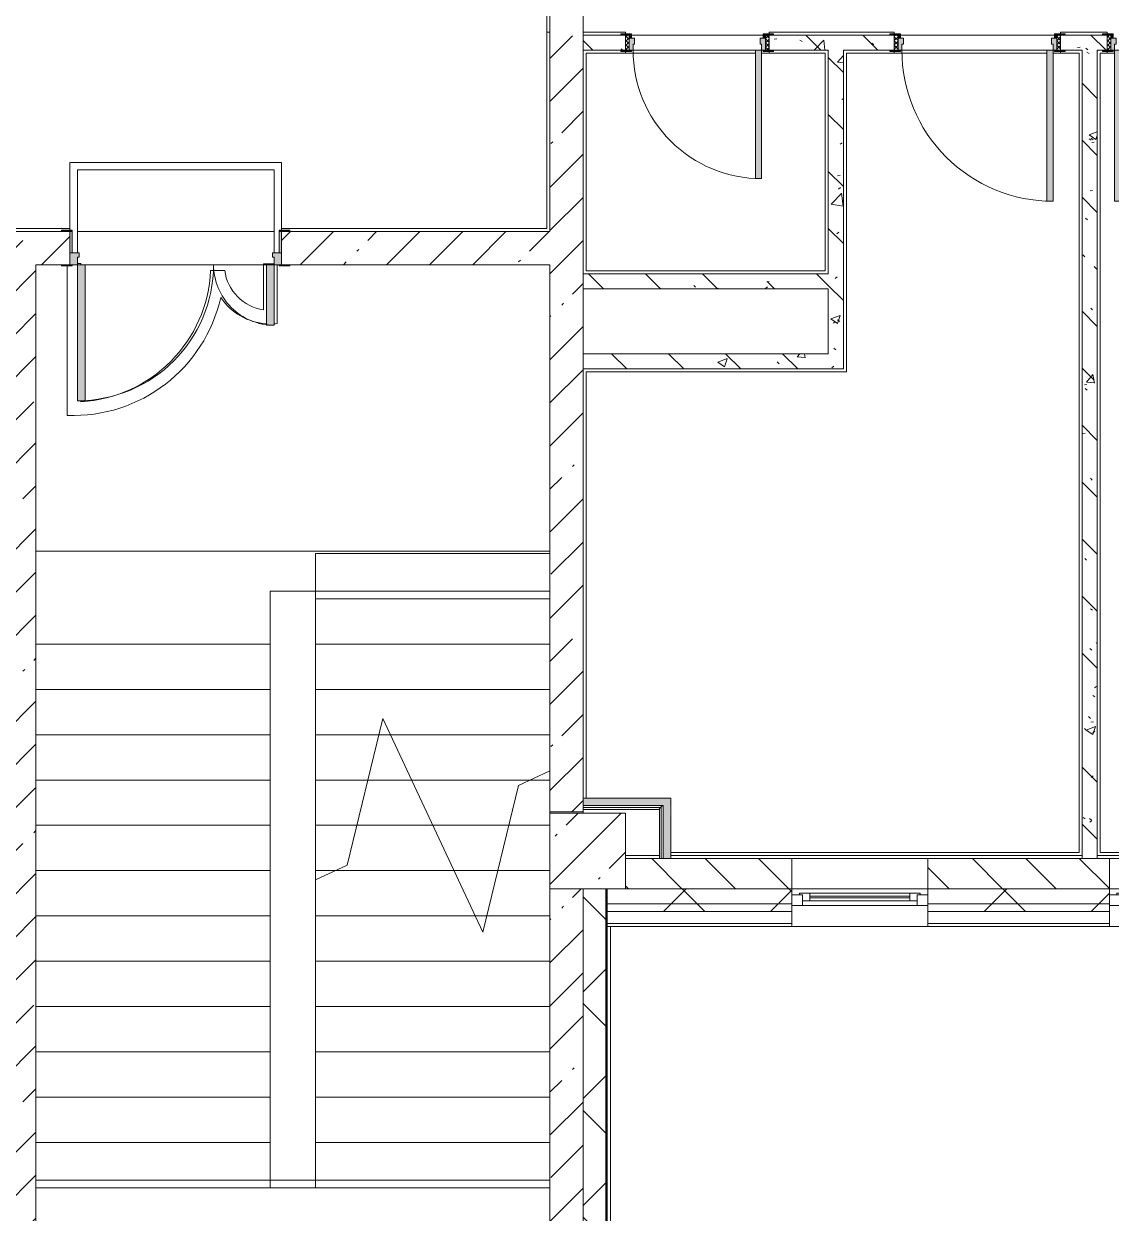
# Model space of a CAD drawing. Header units: millimetres. Extents: x -3724 to 231642, y -8553 to 29017.
# Drawn here: x 151704 to 158897, y 1402 to 9275 of the extents above; entities that cross this region are included whole.
import ezdxf

# ---------------------------------------------------------------- set-up
doc = ezdxf.new("R2010")
doc.units = ezdxf.units.MM
for name, color, linetype, lineweight, true_color in [('A-DOOR-2', 7, 'Continuous', 5, 0xaaaaaa), ('A-DOOR-3', 7, 'Continuous', 5, 0xe2e2e2), ('A-DOOR-FRAM-3', 7, 'Continuous', 5, 0xe2e2e2), ('A-DOOR-FRAM-4', 7, 'Continuous', 5, 0xaaaaaa), ('A-FLOR-1', 7, 'Continuous', 5, 0xaaaaaa), ('I-WALL-2', 7, 'Continuous', 9, 0xe7e7e7), ('I-WALL-5', 7, 'Continuous', 5, 0x787878)]:
    doc.layers.add(name, color=color, linetype=linetype, lineweight=lineweight, true_color=true_color)
for name, color, linetype, lineweight in [('A-GLAZ-2', 7, 'Continuous', 5), ('A-WALL', 7, 'Continuous', 9), ('A-WALL-3', 7, 'Continuous', 5), ('I-WALL-3', 7, 'Continuous', 5), ('S-COLS-2', 7, 'Continuous', 5), ('S-STRS-3', 7, 'Continuous', 5), ('S-STRS-MBND-2', 7, 'Continuous', 5)]:
    doc.layers.add(name, color=color, linetype=linetype, lineweight=lineweight)
pattern_1 = [(45, (79704.28, 0), (-285.1231, 285.1231), []), (45, (79989.4, 0), (-285.1231, 285.1231), [504.031, -100.806, 16.764, -84.042])]
pattern_2 = [(45, (79704.3, 0), (-353.5534, 353.5534), []), (135, (79704.3, 0), (-353.5534, -353.5534), [])]
pattern_3 = [(135, (79704.3, 0), (-377.1708, -377.1708), [533.4, -88.9, 17.78, -88.9]), (135, (79704.3, 376.94), (-377.1708, -377.1708), []), (50, (79704.3, 0), (637.6445, -55.7866), [66.675, -733.425]), (355, (79704.3, 0), (-123.3494, 668.699), [53.34, -586.74]), (100.451, (79757.4, -4.65), (514.299, 612.908), [56.665, -623.315]), (46.184, (79704.3, 177.8), (948.7764, -147.15), [100.012, -1100.137]), (96.636, (79783.3, 165.5), (830.909, 865.997), [84.998, -934.973]), (351.184, (79704.3, 177.8), (830.918, 865.988), [80.01, -880.11]), (21, (79793.2, 133.35), (530.6506, -357.9283), [66.675, -733.425]), (326, (79793.2, 133.35), (216.308, 644.6585), [53.34, -586.74]), (71.451, (79837.4, 103.5), (746.9596, 286.7243), [56.665, -623.315]), (37.5, (79704.28, 0), (10.81053, 295.9426), [16.764, -562.864, 16.764, -578.866, -588.962]), (37.5, (79704.28, 0), (10.81053, 295.9426), [-1175.258, 16.764, -572.198]), (7.5, (79704.28, 0), (233.8692, 350.6318), [16.764, -322.834, 16.764, -549.529, -224.472]), (7.5, (79704.28, 0), (233.8692, 350.6318), [-905.891, 16.764, -207.708]), (327.5, (79506.03, 0), (474.5678, -20.0513), [16.764, -205.486, 16.764, -676.656, -920.115]), (327.5, (79506.03, 0), (474.5678, -20.0513), [-915.67, 16.764, -903.351]), (317.5, (79417.13, 0), (518.4522, 88.9934), [16.764, -272.161, 16.764, -443.738, -653.415]), (317.5, (79417.13, 0), (518.4522, 88.9934), [-749.427, 16.764, -636.651])]
pattern_4 = [(135, (1751.41, 114.685), (-14.14214, -14.14214), []), (225, (1751.41, 114.685), (14.14214, -14.14214), [])]
pattern_5 = [(45, (-371.384, 114.685), (-14.1421, 14.1421), []), (135, (-371.384, 114.685), (-14.1421, -14.1421), [])]
pattern_6 = [(45, (79704.3, 0), (-530.33, 530.33), []), (135, (79704.3, 0), (-530.33, -530.33), [])]

# ---------------------------------------------------------------- blocks, each defined once
blk = doc.blocks.new('BSC_Колонна _Прямоугольная - 500х500-V170-1_3_1_птичка')
at = {"layer": 'S-COLS-2'}
h = blk.add_hatch(dxfattribs=at)
h.set_pattern_fill('FP_131', color=256, style=0, pattern_type=2)
h.set_pattern_definition([(45, (-75730, -3800), (-285.1231, 285.1231), []), (45, (-75444.88, -3800), (-285.1231, 285.1231), [504.031, -100.806, 16.764, -84.042])])
h.paths.add_polyline_path([(250, -250), (250, 250), (-250, 250), (-250, -250), (120, -250)])
for p, q in [((250, 250), (-250, 250)), ((-250, 250), (-250, -250)), ((250, -250), (250, 250)), ((-250, -250), (250, -250))]:
    blk.add_line(p, q, dxfattribs=at)
blk = doc.blocks.new('110_Дверь_СКБ_1Ст_Внутренняя1 - Д-7_п__950x2100h_Туалет-32105350-1_3_1_птичка')
at = {"layer": 'A-DOOR-2'}
h = blk.add_hatch(dxfattribs=at)
h.set_pattern_fill('FP_151', color=256, style=0, pattern_type=2)
h.set_pattern_definition([(135, (1826.41, 114.685), (-14.14214, -14.14214), []), (225, (1826.41, 114.685), (14.14214, -14.14214), [])])
h.paths.add_polyline_path([(463.3, -50), (487.5, -50), (487.5, 50), (462.5, 50), (462.5, -50)])
at = {"layer": 'A-DOOR-3'}
h = blk.add_hatch(color=256, dxfattribs=at)
h.paths.add_polyline_path([(451.3, -30), (462.5, -30), (462.5, 50), (437.5, 50), (437.5, 10), (427.5, 10), (427.5, -30), (437.5, -30)])
h.paths.add_polyline_path([(-437.5, -30), (-402.5, -30), (-402.5, 10), (-412.5, 10), (-412.5, 50), (-437.5, 50)])
at = {"layer": 'A-DOOR-FRAM-3'}
for points in [[(-372.5, 50), (-372.5, 900), (-412.5, 900), (-412.5, 50)], [(-437.5, 50), (-422.5, 50), (-422.5, 58), (-492.5, 58), (-492.5, 50), (-462.5, 50)], [(517.5, 50), (517.5, 58), (447.5, 58), (447.5, 50), (492.2, 50)], [(-492.5, -58), (-422.5, -58), (-422.5, -50), (-492.5, -50)], [(-437.5, -50), (-422.5, -50), (-422.5, -30), (-437.5, -30)], [(462.5, -50), (462.5, -30), (447.5, -30), (447.5, -50)], [(488.6, -58), (517.5, -58), (517.5, -50), (447.5, -50), (447.5, -58), (487.5, -58)]]:
    blk.add_hatch(color=256, dxfattribs=at).paths.add_polyline_path(points)
at = {"layer": 'A-DOOR-FRAM-4'}
h = blk.add_hatch(dxfattribs=at)
h.set_pattern_fill('FP_152', color=256, style=0, pattern_type=2)
h.set_pattern_definition([(45, (-296.384, 114.685), (-14.1421, 14.1421), []), (135, (-296.384, 114.685), (-14.1421, -14.1421), [])])
h.paths.add_polyline_path([(-437.5, -50), (-437.5, 50), (-462.5, 50), (-462.5, -50)])
at = {"layer": 'A-DOOR-2'}
for p, q in [((-412.5, 900), (-412.5, 50)), ((-372.5, 900), (-412.5, 900)), ((-372.5, 50), (-372.5, 900)), ((-412.5, 50), (-372.5, 50))]:
    blk.add_line(p, q, dxfattribs=at)
blk.add_arc((-412.5, 50), 850, 360, 90, dxfattribs=at)
at = {"layer": 'A-DOOR-FRAM-4'}
for p, q in [((-422.5, 58), (-492.5, 58)), ((-492.5, 58), (-492.5, 50)), ((-492.5, 50), (-422.5, 50)), ((-437.5, 50), (-462.5, 50)), ((-462.5, 50), (-462.5, -50)), ((-412.5, 50), (-437.5, 50)), ((-437.5, 50), (-437.5, -30)), ((-437.5, -50), (-437.5, 50)), ((-422.5, 50), (-437.5, 50)), ((-437.5, 50), (-437.5, 49)), ((-437.5, 49), (-422.5, 49)), ((-422.5, 50), (-422.5, 58)), ((-422.5, 49), (-422.5, 50)), ((-412.5, 10), (-412.5, 50)), ((-402.5, 10), (-412.5, 10)), ((-402.5, -30), (-402.5, 10)), ((437.5, 10), (427.5, 10)), ((427.5, 10), (427.5, -30)), ((437.5, 50), (437.5, 10)), ((462.5, 50), (437.5, 50)), ((517.5, 58), (447.5, 58)), ((447.5, 58), (447.5, 50)), ((462.5, 50), (447.5, 50)), ((447.5, 50), (447.5, 49)), ((447.5, 50), (517.5, 50)), ((447.5, 49), (462.5, 49)), ((462.5, -30), (462.5, 50)), ((487.5, 50), (462.5, 50)), ((462.5, 50), (462.5, -50)), ((462.5, 49), (462.5, 50)), ((487.5, -50), (487.5, 50)), ((517.5, 50), (517.5, 58)), ((-422.5, -50), (-492.5, -50)), ((-492.5, -50), (-492.5, -58)), ((-492.5, -58), (-422.5, -58)), ((-462.5, -50), (-437.5, -50)), ((-437.5, -30), (-402.5, -30)), ((-422.5, -30), (-437.5, -30)), ((-437.5, -30), (-437.5, -50)), ((-437.5, -50), (-422.5, -50)), ((-422.5, -50), (-422.5, -30)), ((-422.5, -58), (-422.5, -50)), ((427.5, -30), (462.5, -30)), ((462.5, -30), (447.5, -30)), ((447.5, -30), (447.5, -50)), ((447.5, -50), (462.5, -50)), ((517.5, -50), (447.5, -50)), ((447.5, -50), (447.5, -58)), ((447.5, -58), (517.5, -58)), ((462.5, -50), (462.5, -30)), ((462.5, -50), (487.5, -50)), ((517.5, -58), (517.5, -50))]:
    blk.add_line(p, q, dxfattribs=at)
blk = doc.blocks.new('110_Дверь_СКБ_1Ст_Внутренняя1 - Д-4 _п_ 1100x2100h_су мгн 2-33304581-1_3_1_птичка')
at = {"layer": 'A-DOOR-2'}
h = blk.add_hatch(dxfattribs=at)
h.set_pattern_fill('FP_147', color=256, style=0, pattern_type=2)
h.set_pattern_definition(pattern_4)
h.paths.add_polyline_path([(562.5, 50), (537.5, 50), (537.5, -50), (562.5, -50)])
at = {"layer": 'A-DOOR-3'}
h = blk.add_hatch(color=256, dxfattribs=at)
h.paths.add_polyline_path([(537.5, 50), (512.5, 50), (512.5, 10), (502.5, 10), (502.5, -30), (537.5, -30), (537.5, 28.8)])
h.paths.add_polyline_path([(-487.5, 50), (-512.5, 50), (-512.5, -30), (-477.5, -30), (-477.5, 10), (-487.5, 10)])
at = {"layer": 'A-DOOR-FRAM-3'}
for points in [[(-447.5, 1050), (-487.5, 1050), (-487.5, 50), (-447.5, 50), (-447.5, 361.1)], [(-512.5, 58), (-567.5, 58), (-567.5, 50), (-497.5, 50), (-497.5, 58)], [(530.1, 58), (522.5, 58), (522.5, 50), (592.5, 50), (592.5, 58), (537.5, 58)], [(-519.8, -50), (-567.5, -50), (-567.5, -58), (-497.5, -58), (-497.5, -50), (-512.5, -50)], [(-502, -30), (-512.5, -30), (-512.5, -50), (-497.5, -50), (-497.5, -30)], [(537.5, -30), (522.5, -30), (522.5, -50), (537.5, -50)], [(522.5, -50), (522.5, -58), (592.5, -58), (592.5, -50), (537.5, -50)]]:
    blk.add_hatch(color=256, dxfattribs=at).paths.add_polyline_path(points)
at = {"layer": 'A-DOOR-FRAM-4'}
h = blk.add_hatch(dxfattribs=at)
h.set_pattern_fill('FP_148', color=256, style=0, pattern_type=2)
h.set_pattern_definition(pattern_5)
h.paths.add_polyline_path([(-512.5, 50), (-537.5, 50), (-537.5, -50), (-512.5, -50), (-512.5, -41.8)])
at = {"layer": 'A-DOOR-2'}
for p, q in [((-487.5, 1050), (-487.5, 50)), ((-447.5, 1050), (-487.5, 1050)), ((-447.5, 50), (-447.5, 1050)), ((-487.5, 50), (-447.5, 50))]:
    blk.add_line(p, q, dxfattribs=at)
blk.add_arc((-487.5, 50), 1000, 360, 90, dxfattribs=at)
at = {"layer": 'A-DOOR-FRAM-4'}
for p, q in [((-497.5, 58), (-567.5, 58)), ((-567.5, 58), (-567.5, 50)), ((-567.5, 50), (-497.5, 50)), ((-512.5, 50), (-537.5, 50)), ((-537.5, 50), (-537.5, -50)), ((-487.5, 50), (-512.5, 50)), ((-512.5, 50), (-512.5, -30)), ((-512.5, -50), (-512.5, 50)), ((-497.5, 50), (-512.5, 50)), ((-512.5, 50), (-512.5, 49)), ((-512.5, 49), (-497.5, 49)), ((-497.5, 50), (-497.5, 58)), ((-497.5, 49), (-497.5, 50)), ((-487.5, 10), (-487.5, 50)), ((-477.5, 10), (-487.5, 10)), ((-477.5, -30), (-477.5, 10)), ((512.5, 10), (502.5, 10)), ((502.5, 10), (502.5, -30)), ((512.5, 50), (512.5, 10)), ((537.5, 50), (512.5, 50)), ((592.5, 58), (522.5, 58)), ((522.5, 58), (522.5, 50)), ((537.5, 50), (522.5, 50)), ((522.5, 50), (522.5, 49)), ((522.5, 50), (592.5, 50)), ((522.5, 49), (537.5, 49)), ((537.5, -30), (537.5, 50)), ((562.5, 50), (537.5, 50)), ((537.5, 50), (537.5, -50)), ((537.5, 49), (537.5, 50)), ((562.5, -50), (562.5, 50)), ((592.5, 50), (592.5, 58)), ((-497.5, -50), (-567.5, -50)), ((-567.5, -50), (-567.5, -58)), ((-567.5, -58), (-497.5, -58)), ((-537.5, -50), (-512.5, -50)), ((-512.5, -30), (-477.5, -30)), ((-497.5, -30), (-512.5, -30)), ((-512.5, -30), (-512.5, -50)), ((-512.5, -50), (-497.5, -50)), ((-497.5, -50), (-497.5, -30)), ((-497.5, -58), (-497.5, -50)), ((502.5, -30), (537.5, -30)), ((537.5, -30), (522.5, -30)), ((522.5, -30), (522.5, -50)), ((522.5, -50), (537.5, -50)), ((592.5, -50), (522.5, -50)), ((522.5, -50), (522.5, -58)), ((522.5, -58), (592.5, -58)), ((537.5, -50), (537.5, -30)), ((537.5, -50), (562.5, -50)), ((592.5, -58), (592.5, -50))]:
    blk.add_line(p, q, dxfattribs=at)
blk = doc.blocks.new('110_Дверь_СКБ_1Ст_Внутренняя1 - Д-4 _л_ 1100x2100h_су мгн-33293497-1_3_1_птичка')
at = {"layer": 'A-DOOR-2'}
h = blk.add_hatch(dxfattribs=at)
h.set_pattern_fill('FP_147', color=256, style=0, pattern_type=2)
h.set_pattern_definition(pattern_4)
h.paths.add_polyline_path([(537.5, 50), (537.5, -50), (562.5, -50), (562.5, 50)])
at = {"layer": 'A-DOOR-3'}
h = blk.add_hatch(color=256, dxfattribs=at)
h.paths.add_polyline_path([(537.5, 50), (512.5, 50), (512.5, 10), (502.5, 10), (502.5, -30), (537.5, -30)])
h.paths.add_polyline_path([(-512.5, 50), (-507.1, -30), (-477.5, -30), (-477.5, 10), (-487.5, 10), (-487.5, 50), (-497.5, 50)])
at = {"layer": 'A-DOOR-FRAM-3'}
for points in [[(472.5, 1050), (472.5, 50), (512.5, 50), (512.5, 1050)], [(-506.7, 58), (-567.5, 58), (-567.5, 50), (-497.5, 50), (-497.5, 58)], [(542.5, 58), (522.5, 58), (522.5, 50), (592.5, 50), (592.5, 58), (562.5, 58)], [(-522.3, -50), (-567.5, -50), (-567.5, -58), (-497.5, -58), (-497.5, -50), (-512.5, -50)], [(-497.5, -30), (-512.5, -30), (-512.5, -50), (-497.5, -50)], [(537.5, -30), (522.5, -30), (522.5, -50), (537.5, -50)], [(522.5, -50), (522.5, -58), (592.5, -58), (592.5, -50), (537.5, -50)]]:
    blk.add_hatch(color=256, dxfattribs=at).paths.add_polyline_path(points)
at = {"layer": 'A-DOOR-FRAM-4'}
h = blk.add_hatch(dxfattribs=at)
h.set_pattern_fill('FP_148', color=256, style=0, pattern_type=2)
h.set_pattern_definition(pattern_5)
h.paths.add_polyline_path([(-537.5, 50), (-537.5, -50), (-512.5, -50), (-512.5, 50)])
at = {"layer": 'A-DOOR-2'}
for p, q in [((512.5, 1050), (472.5, 1050)), ((472.5, 1050), (472.5, 50)), ((512.5, 50), (512.5, 1050)), ((472.5, 50), (512.5, 50))]:
    blk.add_line(p, q, dxfattribs=at)
blk.add_arc((512.5, 50), 1000, 90, 180, dxfattribs=at)
at = {"layer": 'A-DOOR-FRAM-4'}
for p, q in [((-497.5, 58), (-567.5, 58)), ((-567.5, 58), (-567.5, 50)), ((-567.5, 50), (-497.5, 50)), ((-512.5, 50), (-537.5, 50)), ((-537.5, 50), (-537.5, -50)), ((-487.5, 50), (-512.5, 50)), ((-512.5, 50), (-512.5, -30)), ((-512.5, -50), (-512.5, 50)), ((-497.5, 50), (-512.5, 50)), ((-512.5, 50), (-512.5, 49)), ((-512.5, 49), (-497.5, 49)), ((-497.5, 50), (-497.5, 58)), ((-497.5, 49), (-497.5, 50)), ((-487.5, 10), (-487.5, 50)), ((-477.5, 10), (-487.5, 10)), ((-477.5, -30), (-477.5, 10)), ((512.5, 10), (502.5, 10)), ((502.5, 10), (502.5, -30)), ((512.5, 50), (512.5, 10)), ((537.5, 50), (512.5, 50)), ((592.5, 58), (522.5, 58)), ((522.5, 58), (522.5, 50)), ((537.5, 50), (522.5, 50)), ((522.5, 50), (522.5, 49)), ((522.5, 50), (592.5, 50)), ((522.5, 49), (537.5, 49)), ((537.5, -30), (537.5, 50)), ((562.5, 50), (537.5, 50)), ((537.5, 50), (537.5, -50)), ((537.5, 49), (537.5, 50)), ((562.5, -50), (562.5, 50)), ((592.5, 50), (592.5, 58)), ((-497.5, -50), (-567.5, -50)), ((-567.5, -50), (-567.5, -58)), ((-567.5, -58), (-497.5, -58)), ((-537.5, -50), (-512.5, -50)), ((-512.5, -30), (-477.5, -30)), ((-497.5, -30), (-512.5, -30)), ((-512.5, -30), (-512.5, -50)), ((-512.5, -50), (-497.5, -50)), ((-497.5, -50), (-497.5, -30)), ((-497.5, -58), (-497.5, -50)), ((502.5, -30), (537.5, -30)), ((537.5, -30), (522.5, -30)), ((522.5, -30), (522.5, -50)), ((522.5, -50), (537.5, -50)), ((592.5, -50), (522.5, -50)), ((522.5, -50), (522.5, -58)), ((522.5, -58), (592.5, -58)), ((537.5, -50), (537.5, -30)), ((537.5, -50), (562.5, -50)), ((592.5, -58), (592.5, -50))]:
    blk.add_line(p, q, dxfattribs=at)
blk = doc.blocks.new('110_Дверь_СКБ_2Ст - Д-1_л_Лестничная клетка EIS60 2-32142534-1_3_1_птичка')
at = {"layer": 'A-DOOR-3'}
for points in [[(612.5, 1010), (612.5, 110), (662.5, 110), (662.5, 1010), (639.9, 1010)], [(-637.5, 510), (-637.5, 110), (-587.5, 110), (-587.5, 510)], [(712.4, 30), (697.5, 30), (699.6, -110), (712.5, -110), (712.5, 30)]]:
    blk.add_hatch(color=256, dxfattribs=at).paths.add_polyline_path(points)
h = blk.add_hatch(color=256, dxfattribs=at)
h.paths.add_polyline_path([(662.5, 110), (662.5, 60), (652.5, 60), (652.5, 30), (712.5, 32.6), (712.5, 110)])
h.paths.add_polyline_path([(-637.5, 110), (-687.5, 110), (-687.2, 30), (-627.5, 35.6), (-627.5, 60), (-637.5, 60), (-637.5, 104.8)])
at = {"layer": 'A-DOOR-FRAM-3'}
for points in [[(-695.5, 118), (-742.5, 118), (-742.5, 110), (-672.5, 110), (-672.5, 118), (-687.5, 118)], [(728.3, 118), (697.5, 118), (697.5, 110), (767.5, 110), (767.5, 118), (729.9, 118)], [(-672.5, 30), (-687.5, 30), (-687.4, -110), (-672.5, -110), (-672.5, -21.5)], [(-687.4, -110), (-742.5, -110.2), (-742.5, -118), (-672.5, -118), (-674.5, -110)], [(767.5, -110), (697.5, -110), (698.9, -118), (767.5, -118)]]:
    blk.add_hatch(color=256, dxfattribs=at).paths.add_polyline_path(points)
at = {"layer": 'A-DOOR-2'}
for p, q in [((662.5, 1010), (612.5, 1010)), ((612.5, 1010), (612.5, 110)), ((662.5, 110), (662.5, 1010)), ((-637.5, 510), (-637.5, 110)), ((-587.5, 510), (-637.5, 510)), ((-587.5, 110), (-587.5, 510)), ((-637.5, 110), (-587.5, 110)), ((612.5, 110), (662.5, 110))]:
    blk.add_line(p, q, dxfattribs=at)
for centre, radius, start, end in [((662.5, 110), 900, 90, 180), ((-637.5, 110), 400, 360, 90)]:
    blk.add_arc(centre, radius, start, end, dxfattribs=at)
at = {"layer": 'A-DOOR-FRAM-4'}
for p, q in [((-672.5, 118), (-742.5, 118)), ((-742.5, 118), (-742.5, 110)), ((-742.5, 110), (-672.5, 110)), ((-637.5, 110), (-687.5, 110)), ((-687.5, 110), (-687.5, 30)), ((-672.5, 110), (-672.5, 118)), ((-637.5, 60), (-637.5, 110)), ((662.5, 110), (662.5, 60)), ((712.5, 110), (662.5, 110)), ((767.5, 118), (697.5, 118)), ((697.5, 118), (697.5, 110)), ((697.5, 110), (767.5, 110)), ((712.5, 30), (712.5, 110)), ((767.5, 110), (767.5, 118)), ((-687.5, 30), (-627.5, 30)), ((-672.5, 30), (-687.5, 30)), ((-687.5, 30), (-687.5, -110)), ((-672.5, -110), (-672.5, 30)), ((-627.5, 60), (-637.5, 60)), ((-627.5, 30), (-627.5, 60)), ((662.5, 60), (652.5, 60)), ((652.5, 60), (652.5, 30)), ((652.5, 30), (712.5, 30)), ((712.5, 30), (697.5, 30)), ((697.5, 30), (697.5, -110)), ((712.5, -110), (712.5, 30)), ((-672.5, -110), (-742.5, -110)), ((-742.5, -110), (-742.5, -118)), ((-742.5, -118), (-672.5, -118)), ((-687.5, -110), (-672.5, -110)), ((-672.5, -118), (-672.5, -110)), ((697.5, -110), (712.5, -110)), ((767.5, -110), (697.5, -110)), ((697.5, -110), (697.5, -118)), ((697.5, -118), (767.5, -118)), ((767.5, -118), (767.5, -110))]:
    blk.add_line(p, q, dxfattribs=at)
blk = doc.blocks.new('120_Окно_СКБ_1Ст - 120_Окно_СКБ_1Ст 900х2500_h_-19906774-1_3_1_птичка')
at = {"layer": 'A-GLAZ-2'}
for p, q in [((-450, -75), (-450, -5)), ((-450, -5), (-380, -5)), ((450, -5), (-450, -5)), ((-380, -75), (-450, -75)), ((-450, -75), (-400, -75)), ((-380, -75), (-400, -75)), ((-400, -75), (-400, -85)), ((-380, -5), (-380, -75)), ((380, -35), (-380, -35)), ((-380, -35), (-380, -75)), ((-330, -85), (-330, -35)), ((-330, -55), (330, -55)), ((330, -65), (-330, -65)), ((330, -85), (330, -35)), ((380, -75), (380, -5)), ((380, -5), (450, -5)), ((380, -75), (380, -35)), ((450, -75), (380, -75)), ((400, -75), (380, -75)), ((400, -75), (450, -75)), ((400, -85), (400, -75)), ((450, -5), (450, -75)), ((-400, -85), (400, -85)), ((400, -85), (-400, -85))]:
    blk.add_line(p, q, dxfattribs=at)
blk = doc.blocks.new('120_Окно_СКБ_1Ст - 120_Окно_СКБ_1Ст 900х2500_h_-19906150-1_3_1_птичка')
at = {"layer": 'A-GLAZ-2'}
for p, q in [((-450, -75), (-450, -5)), ((-450, -5), (-380, -5)), ((450, -5), (-450, -5)), ((-380, -75), (-450, -75)), ((-450, -75), (-400, -75)), ((-380, -75), (-400, -75)), ((-400, -75), (-400, -85)), ((-380, -5), (-380, -75)), ((380, -35), (-380, -35)), ((-380, -35), (-380, -75)), ((-330, -85), (-330, -35)), ((-330, -55), (330, -55)), ((330, -65), (-330, -65)), ((330, -85), (330, -35)), ((380, -75), (380, -5)), ((380, -5), (450, -5)), ((380, -75), (380, -35)), ((450, -75), (380, -75)), ((400, -75), (380, -75)), ((400, -75), (450, -75)), ((400, -85), (400, -75)), ((450, -5), (450, -75)), ((-400, -85), (400, -85)), ((400, -85), (-400, -85))]:
    blk.add_line(p, q, dxfattribs=at)

msp = doc.modelspace()

# ---------------------------------------------------------------- hatches: boundary and pattern name
at = {"layer": 'A-WALL-3'}
h = msp.add_hatch(dxfattribs=at)
h.set_pattern_fill('FP_119', color=256, style=0, pattern_type=2)
h.set_pattern_definition([(135, (79704.28, 0), (-176.7767, -176.7767), [])])
h.paths.add_polyline_path([(160054.3, 3550), (160054.3, 3750), (159784.8, 3750), (159784.8, 3550)])
h.paths.add_polyline_path([(156784.3, 3550), (156784.3, 3750), (155684.3, 3750), (155684.3, 3550), (156372.5, 3550)])
h.paths.add_polyline_path([(157684.3, 3550), (158884.8, 3550), (158884.8, 3750), (157684.3, 3750), (157684.3, 3691)])
h.paths.add_polyline_path([(163904.3, 3550), (163904.3, 3750), (163804.3, 3750), (163804.3, 3550)])
h.paths.add_polyline_path([(161704.3, 3550), (161704.3, 3750), (160554.3, 3750), (160554.3, 3550), (160567.7, 3550)])
h = msp.add_hatch(dxfattribs=at)
h.set_pattern_fill('FP_137', color=256, style=0, pattern_type=2)
h.set_pattern_definition(pattern_2)
h.paths.add_polyline_path([(155514.3, -250), (155554.3, -250), (155554.3, 3550), (155404.3, 3550), (155404.3, -250)])
h = msp.add_hatch(dxfattribs=at)
h.set_pattern_fill('FP_137', color=256, style=0, pattern_type=2)
h.set_pattern_definition(pattern_2)
h.paths.add_polyline_path([(164238.5, 3450), (164504.3, 3450), (164504.3, 3550), (163804.3, 3550), (163804.3, 3450), (163904.3, 3450)])
h.paths.add_polyline_path([(156322.5, 3450), (156784.3, 3455.7), (156784.3, 3550), (155562.3, 3550), (155562.3, 3450), (155684.3, 3450)])
h.paths.add_polyline_path([(158884.8, 3450), (158884.8, 3550), (157684.3, 3550), (157684.3, 3450), (158804.8, 3450)])
h.paths.add_polyline_path([(159784.8, 3450), (161704.3, 3450), (161704.3, 3550), (159784.8, 3550), (159784.8, 3492.8)])
h = msp.add_hatch(dxfattribs=at)
h.set_pattern_fill('FP_137', color=256, style=0, pattern_type=2)
h.set_pattern_definition(pattern_2)
h.paths.add_polyline_path([(159784.8, 3400), (161704.3, 3400), (161704.3, 3450), (159784.8, 3450), (159784.8, 3440)])
h.paths.add_polyline_path([(155584.3, 3400), (156784.3, 3400), (156784.3, 3450), (155562.3, 3450), (155562.3, 3400)])
h.paths.add_polyline_path([(164238.5, 3400), (164554.3, 3400), (164554.3, 3450), (163804.3, 3450), (163804.3, 3400), (163904.3, 3400)])
h.paths.add_polyline_path([(157684.3, 3400), (158884.8, 3400), (158884.8, 3450), (157684.3, 3450), (157684.3, 3440)])
at = {"layer": 'I-WALL-2'}
for points in [[(155404.3, 4100), (155983.7, 4100), (155978.7, 4150), (155404.3, 4145)], [(155983.7, 3750), (155978.7, 4100), (155933.7, 4100), (155933.7, 3750)]]:
    msp.add_hatch(color=256, dxfattribs=at).paths.add_polyline_path(points)
at = {"layer": 'I-WALL-3'}
h = msp.add_hatch(dxfattribs=at)
h.set_pattern_fill('FP_118', color=256, style=0, pattern_type=2)
h.set_pattern_definition(pattern_1)
h.paths.add_polyline_path([(155184.3, 7900), (155404.3, 7900), (155404.3, 9330), (155184.3, 9330), (155184.3, 8967.7)])
h.paths.add_polyline_path([(155404.3, 10830), (155404.3, 10900), (155384.3, 10900), (155384.3, 10830)])
h = msp.add_hatch(dxfattribs=at)
h.set_pattern_fill('FP_118', color=256, style=0, pattern_type=2)
h.set_pattern_definition(pattern_1)
h.paths.add_polyline_path([(151564.3, -100), (151784.3, -100), (151784.3, 7900), (151564.3, 7900), (151564.3, -63.2)])
h = msp.add_hatch(dxfattribs=at)
h.set_pattern_fill('FP_118', color=256, style=0, pattern_type=2)
h.set_pattern_definition(pattern_1)
h.paths.add_polyline_path([(151784.3, 7680), (152009.3, 7680), (152009.3, 7900), (151784.3, 7900), (151784.3, 7863)])
h.paths.add_polyline_path([(154274.9, 7680), (155404.3, 7680), (155404.3, 7900), (153409.3, 7900), (153409.3, 7680), (153464.3, 7680)])
h = msp.add_hatch(dxfattribs=at)
h.set_pattern_fill('FP_118', color=256, style=0, pattern_type=2)
h.set_pattern_definition(pattern_1)
h.paths.add_polyline_path([(155323.7, 4060), (155404.3, 4060), (155404.3, 7680), (155184.3, 7680), (155184.3, 4060)])
h = msp.add_hatch(dxfattribs=at)
h.set_pattern_fill('FP_215', color=256, style=0, pattern_type=2)
h.set_pattern_definition(pattern_6)
h.paths.add_polyline_path([(155404.3, 4087.5), (155933.7, 4087.5), (155929.8, 4100), (155404.3, 4100)])
h = msp.add_hatch(dxfattribs=at)
h.set_pattern_fill('FP_215', color=256, style=0, pattern_type=2)
h.set_pattern_definition(pattern_6)
h.paths.add_polyline_path([(155908.7, 4075), (155921.2, 4075), (155921.2, 4087.5), (155404.3, 4087.5), (155404.3, 4075), (155684.3, 4075)])
h = msp.add_hatch(dxfattribs=at)
h.set_pattern_fill('FP_118', color=256, style=0, pattern_type=2)
h.set_pattern_definition(pattern_1)
h.paths.add_polyline_path([(155404.3, -100), (155404.3, 3550), (155184.3, 3550), (155184.3, -100), (155323.7, -100)])
at = {"layer": 'I-WALL-5'}
h = msp.add_hatch(dxfattribs=at)
h.set_pattern_fill('FP_144', color=256, style=0, pattern_type=2)
h.set_pattern_definition(pattern_3)
h.paths.add_polyline_path([(158592.3, 9100), (158869.3, 9100), (158869.3, 9200), (158562.3, 9200), (158562.3, 9100)])
h.paths.add_polyline_path([(155684.3, 9100), (155684.3, 9200), (155404.3, 9200), (155404.3, 9100), (155654.3, 9100)])
h.paths.add_polyline_path([(161488.6, 9100), (161534.3, 9100), (161534.3, 9200), (159969.3, 9200), (159969.3, 9100), (161434.3, 9100)])
h.paths.add_polyline_path([(157125.2, 9100), (157462.3, 9100), (157462.3, 9200), (156634.3, 9200), (156634.3, 9100), (157025.2, 9100)])
h = msp.add_hatch(dxfattribs=at)
h.set_pattern_fill('FP_144', color=256, style=0, pattern_type=2)
h.set_pattern_definition(pattern_3)
h.paths.add_polyline_path([(157125.2, 7090.6), (157125.2, 9100), (157025.2, 9100), (157025.2, 7090.6)])
h = msp.add_hatch(dxfattribs=at)
h.set_pattern_fill('FP_144', color=256, style=0, pattern_type=2)
h.set_pattern_definition(pattern_3)
h.paths.add_polyline_path([(158704.8, 3750), (158804.8, 3750), (158804.8, 9100), (158704.8, 9100), (158704.8, 3762.9)])
h = msp.add_hatch(dxfattribs=at)
h.set_pattern_fill('FP_144', color=256, style=0, pattern_type=2)
h.set_pattern_definition(pattern_3)
h.paths.add_polyline_path([(155700.7, 7520.6), (157025.2, 7520.6), (157025.2, 7620.6), (155404.3, 7620.6), (155404.3, 7520.6), (155424.3, 7520.6)])
h = msp.add_hatch(dxfattribs=at)
h.set_pattern_fill('FP_144', color=256, style=0, pattern_type=2)
h.set_pattern_definition(pattern_3)
h.paths.add_polyline_path([(155404.3, 6990.6), (157125.2, 6990.6), (157125.2, 7090.6), (155404.3, 7090.6)])

# ---------------------------------------------------------------- linework, layer by layer
at = {"layer": 'A-FLOR-1'}
for p, q in [((155164.3, 7920), (155164.3, 10880)), ((155164.3, 9220), (155184.3, 9220)), ((155404.3, 9220), (155684.3, 9220)), ((155684.3, 9220), (155684.3, 9208)), ((156634.3, 9208), (156634.3, 9220)), ((156634.3, 9220), (157462.3, 9220)), ((157462.3, 9220), (157462.3, 9208)), ((158562.3, 9208), (158562.3, 9220)), ((158562.3, 9220), (158869.3, 9220)), ((158869.3, 9220), (158869.3, 9208)), ((155424.3, 9080), (155424.3, 7640.6)), ((155424.3, 9080), (156544.3, 9080)), ((155684.3, 9092), (155684.3, 9080)), ((156584.3, 9080), (157005.2, 9080)), ((156634.3, 9080), (156634.3, 9092)), ((157005.2, 7640.6), (157005.2, 9080)), ((157145.2, 9080), (157145.2, 6970.6)), ((157145.2, 9080), (158470.1, 9080)), ((157462.3, 9092), (157462.3, 9080)), ((158512.3, 9080), (158684.8, 9080)), ((158562.3, 9080), (158562.3, 9092)), ((158684.8, 3790), (158684.8, 9080)), ((158824.8, 9080), (158824.8, 3790)), ((158824.8, 9080), (158919.3, 9080)), ((158869.3, 9092), (158869.3, 9080)), ((152009.2, 8357.4), (152009.2, 7908)), ((153409.2, 8357.4), (152009.2, 8357.4)), ((153409.2, 7908), (153409.2, 8357.4)), ((152059.2, 7760), (152059.2, 8307.4)), ((152059.2, 8307.4), (153359.2, 8307.4)), ((153359.2, 8307.4), (153359.2, 7760)), ((151350.3, 7920), (152009.2, 7920)), ((153409.3, 7908), (153409.3, 7920)), ((153409.3, 7920), (155164.3, 7920)), ((151991.9, 7672), (151991.9, 6682.9)), ((152081.9, 7688.2), (152059.3, 7688.2)), ((152081.9, 7680), (152081.9, 7688.2)), ((153033.2, 7642.2), (152939.6, 7642.2)), ((153359.3, 7685.2), (153289.5, 7685.2)), ((153289.5, 7685.2), (153289.5, 7381.5)), ((153379.5, 7290.8), (153379.5, 7680)), ((155424.3, 7640.6), (157005.2, 7640.6)), ((157145.2, 6970.6), (155424.3, 6970.6)), ((155424.3, 6970.6), (155424.3, 4150)), ((152081.9, 6773.6), (152081.9, 6780)), ((155184.3, 5783.8), (151784.3, 5783.8)), ((155184.3, 4060), (155184.3, 4050)), ((155404.3, 4060), (155404.3, 4050)), ((155983.7, 3790), (158684.8, 3790)), ((158824.8, 3790), (160034.3, 3790)), ((151784.3, 1620), (155184.3, 1620))]:
    msp.add_line(p, q, dxfattribs=at)
for centre, radius, start, end in [((152030.5, 7682.2), 910, 273.23752, 357.48069), ((153334.5, 7682.2), 304, 187.56084, 261.48743), ((152030.5, 7682.2), 1000, 267.78741, 347.3989), ((153334.5, 7682.2), 394, 213.62195, 266.31806), ((153334.5, 7682.2), 394, 273.6096, 276.55825)]:
    msp.add_arc(centre, radius, start, end, dxfattribs=at)
at = {"layer": 'A-WALL'}
for p, q in [((155404.3, 9200), (155404.3, 9100)), ((155404.3, 7620.6), (155404.3, 7520.6)), ((155404.3, 7090.6), (155404.3, 6990.6)), ((155404.3, 4150), (155404.3, 4075)), ((155933.7, 4100), (155404.3, 4100)), ((155933.7, 3750), (155933.7, 4100)), ((155921.2, 4087.5), (155404.3, 4087.5)), ((155921.2, 3750), (155921.2, 4087.5)), ((158704.8, 3750), (158804.8, 3750)), ((155404.3, -100), (155404.3, 3550)), ((155554.3, -250), (155554.3, 3550)), ((155557.3, -253), (155557.3, 3550)), ((155562.3, 3550), (155562.3, 3300)), ((156784.3, 3550), (155684.3, 3550)), ((158884.8, 3550), (157684.3, 3550)), ((155562.3, 3450), (156784.3, 3450)), ((155562.3, 3400), (156784.3, 3400)), ((157684.3, 3450), (158884.8, 3450)), ((157684.3, 3400), (158884.8, 3400)), ((155562.3, 3320), (156784.3, 3320)), ((157684.3, 3320), (158884.8, 3320))]:
    msp.add_line(p, q, dxfattribs=at)
at = {"layer": 'A-WALL-3'}
for p, q in [((158704.8, 3750), (155684.3, 3750)), ((156784.3, 3300), (156784.3, 3750)), ((157684.3, 3750), (157684.3, 3300)), ((158804.8, 3750), (160054.3, 3750)), ((158884.8, 3300), (158884.8, 3750)), ((155562.3, 3300), (164654.3, 3300)), ((155562.3, -258), (155562.3, 3300)), ((155584.3, 3300), (155584.3, -280))]:
    msp.add_line(p, q, dxfattribs=at)
at = {"layer": 'I-WALL-3'}
for p, q in [((155184.3, 7900), (155184.3, 10900)), ((155404.3, 9200), (155404.3, 9376.2)), ((155654.3, 9200), (155404.3, 9200)), ((155724.3, 9200), (156594.3, 9200)), ((157432.3, 9200), (156664.3, 9200)), ((157502.3, 9200), (158522.3, 9200)), ((158839.3, 9200), (158592.3, 9200)), ((155404.3, 7900), (155404.3, 9100)), ((155404.3, 9100), (155654.3, 9100)), ((156544.3, 9100), (155734.3, 9100)), ((156664.3, 9100), (157025.2, 9100)), ((157025.2, 9100), (157025.2, 7620.6)), ((157125.2, 9100), (157432.3, 9100)), ((157125.2, 6990.6), (157125.2, 9100)), ((158470.1, 9100), (157512.3, 9100)), ((158592.3, 9100), (158704.8, 9100)), ((158704.8, 9100), (158704.8, 3750)), ((158804.8, 9100), (158839.3, 9100)), ((158804.8, 3750), (158804.8, 9100)), ((151954.3, 7900), (151394.3, 7900)), ((152059.2, 7900), (153359.2, 7900)), ((155184.3, 7900), (153464.3, 7900)), ((155404.3, 7620.6), (155404.3, 7900)), ((151784.3, 120), (151784.3, 7680)), ((151784.3, 7680), (151954.3, 7680)), ((153289.5, 7680), (152109.3, 7680)), ((153464.3, 7680), (155184.3, 7680)), ((155184.3, 7680), (155184.3, 4060)), ((157025.2, 7620.6), (155404.3, 7620.6)), ((155404.3, 7090.6), (155404.3, 7520.6)), ((155404.3, 7520.6), (157025.2, 7520.6)), ((157025.2, 7520.6), (157025.2, 7090.6)), ((157025.2, 7090.6), (155404.3, 7090.6)), ((155404.3, 4150), (155404.3, 6990.6)), ((155404.3, 6990.6), (157125.2, 6990.6)), ((155983.7, 4150), (155404.3, 4150)), ((155983.7, 3750), (155983.7, 4150)), ((155184.3, 4060), (155404.3, 4060)), ((155404.3, 4060), (155404.3, 4075)), ((155404.3, 4075), (155908.7, 4075)), ((155908.7, 4075), (155908.7, 3750)), ((155684.3, 3770), (155908.7, 3770)), ((155908.7, 3750), (155983.7, 3750)), ((155983.7, 3770), (158704.8, 3770)), ((158804.8, 3770), (160054.3, 3770)), ((155184.3, 3550), (155184.3, 535)), ((157684.3, 3550), (156784.3, 3550)), ((159784.8, 3550), (158884.8, 3550))]:
    msp.add_line(p, q, dxfattribs=at)
at = {"layer": 'S-STRS-3'}
for p, q in [((155184.3, 5769.7), (153634.3, 5769.7)), ((153634.3, 5769.7), (153634.3, 5469.7)), ((155184.3, 5769.7), (153634.3, 5769.7)), ((153634.3, 5469.7), (153634.3, 5169.7)), ((155184.3, 5469.7), (153634.3, 5469.7)), ((155184.3, 5469.7), (153634.3, 5469.7)), ((153634.3, 5169.7), (153634.3, 4869.7)), ((155184.3, 5169.7), (153634.3, 5169.7)), ((155184.3, 5169.7), (153634.3, 5169.7)), ((153634.3, 4869.7), (153634.3, 4569.7)), ((155184.3, 4869.7), (153634.3, 4869.7)), ((155184.3, 4869.7), (153634.3, 4869.7)), ((153634.3, 4569.7), (153634.3, 4269.7)), ((154052.8, 4569.7), (153634.3, 4569.7)), ((154052.8, 4569.7), (153634.3, 4569.7)), ((155184.3, 4569.7), (154129.5, 4569.7)), ((155184.3, 4569.7), (154129.5, 4569.7)), ((153634.3, 4269.7), (153634.3, 3969.7)), ((153979.9, 4269.7), (153634.3, 4269.7)), ((153979.9, 4269.7), (153634.3, 4269.7)), ((155052.6, 4269.7), (154269.4, 4269.7)), ((155052.6, 4269.7), (154269.4, 4269.7)), ((153634.3, 3969.7), (153634.3, 3669.7)), ((153907, 3969.7), (153634.3, 3969.7)), ((153907, 3969.7), (153634.3, 3969.7)), ((154911.5, 3969.7), (154409.3, 3969.7)), ((154911.5, 3969.7), (154409.3, 3969.7)), ((153634.3, 3669.7), (153634.3, 3608.3)), ((153765.9, 3669.7), (153634.3, 3669.7)), ((153765.9, 3669.7), (153634.3, 3669.7)), ((154838.6, 3669.7), (154549.2, 3669.7)), ((154838.6, 3669.7), (154549.2, 3669.7)), ((154765.7, 3369.7), (154689.1, 3369.7)), ((154765.7, 3369.7), (154689.1, 3369.7))]:
    msp.add_line(p, q, dxfattribs=at)
at = {"layer": 'S-STRS-MBND-2'}
for p, q in [((151784.3, 7680), (151784.3, 5169.7)), ((155184.3, 7680), (151784.3, 7680)), ((155184.3, 5520), (155184.3, 7680)), ((153334.3, 5520), (155184.3, 5520)), ((153334.3, 5169.7), (153334.3, 5520)), ((151784.3, 5169.7), (153334.3, 5169.7)), ((151784.3, 1569.7), (151784.3, 5169.7)), ((151784.3, 5169.7), (153334.3, 5169.7)), ((153334.3, 1569.7), (153334.3, 5169.7)), ((151784.3, 4869.7), (153334.3, 4869.7)), ((151784.3, 4869.7), (153334.3, 4869.7)), ((153842.8, 3705.6), (154079.1, 4677.8)), ((154079.1, 4677.8), (154739.4, 3261.7)), ((151784.3, 4569.7), (153334.3, 4569.7)), ((151784.3, 4569.7), (153334.3, 4569.7)), ((154129.5, 4569.7), (154052.8, 4569.7)), ((154129.5, 4569.7), (154052.8, 4569.7)), ((154975.7, 4233.8), (155184.3, 4331.1)), ((151784.3, 4269.7), (153334.3, 4269.7)), ((151784.3, 4269.7), (153334.3, 4269.7)), ((154269.4, 4269.7), (153979.9, 4269.7)), ((154269.4, 4269.7), (153979.9, 4269.7)), ((155184.3, 4269.7), (155052.6, 4269.7)), ((155184.3, 4269.7), (155052.6, 4269.7)), ((154739.4, 3261.7), (154975.7, 4233.8)), ((155184.3, 4060), (155184.3, 4050)), ((151784.3, 3969.7), (153334.3, 3969.7)), ((151784.3, 3969.7), (153334.3, 3969.7)), ((154409.3, 3969.7), (153907, 3969.7)), ((154409.3, 3969.7), (153907, 3969.7)), ((155184.3, 3969.7), (154911.5, 3969.7)), ((155184.3, 3969.7), (154911.5, 3969.7)), ((153634.3, 3608.3), (153842.8, 3705.6)), ((151784.3, 3669.7), (153334.3, 3669.7)), ((151784.3, 3669.7), (153334.3, 3669.7)), ((154549.2, 3669.7), (153765.9, 3669.7)), ((154549.2, 3669.7), (153765.9, 3669.7)), ((155184.3, 3669.7), (154838.6, 3669.7)), ((155184.3, 3669.7), (154838.6, 3669.7)), ((153634.3, 3608.3), (153634.3, 1569.7)), ((155184.3, 3550), (155184.3, 1569.7)), ((151784.3, 3369.7), (153334.3, 3369.7)), ((151784.3, 3369.7), (153334.3, 3369.7)), ((154689.1, 3369.7), (153634.3, 3369.7)), ((154689.1, 3369.7), (153634.3, 3369.7)), ((155184.3, 3369.7), (154765.7, 3369.7)), ((155184.3, 3369.7), (154765.7, 3369.7)), ((151784.3, 3069.7), (153334.3, 3069.7)), ((151784.3, 3069.7), (153334.3, 3069.7)), ((155184.3, 3069.7), (153634.3, 3069.7)), ((155184.3, 3069.7), (153634.3, 3069.7)), ((151784.3, 2769.7), (153334.3, 2769.7)), ((151784.3, 2769.7), (153334.3, 2769.7)), ((155184.3, 2769.7), (153634.3, 2769.7)), ((155184.3, 2769.7), (153634.3, 2769.7)), ((151784.3, 2469.7), (153334.3, 2469.7)), ((151784.3, 2469.7), (153334.3, 2469.7)), ((155184.3, 2469.7), (153634.3, 2469.7)), ((155184.3, 2469.7), (153634.3, 2469.7)), ((151784.3, 2169.7), (153334.3, 2169.7)), ((151784.3, 2169.7), (153334.3, 2169.7)), ((155184.3, 2169.7), (153634.3, 2169.7)), ((155184.3, 2169.7), (153634.3, 2169.7)), ((151784.3, 1869.7), (153334.3, 1869.7)), ((151784.3, 1869.7), (153334.3, 1869.7)), ((155184.3, 1869.7), (153634.3, 1869.7)), ((155184.3, 1869.7), (153634.3, 1869.7)), ((151784.3, 1569.7), (151784.3, 69.7)), ((151784.3, 1569.7), (153334.3, 1569.7)), ((151784.3, 1569.7), (153334.3, 1569.7)), ((153634.3, 1569.7), (153334.3, 1569.7)), ((155184.3, 1569.7), (153634.3, 1569.7)), ((155184.3, 1569.7), (153634.3, 1569.7)), ((155184.3, 69.7), (155184.3, 1569.7))]:
    msp.add_line(p, q, dxfattribs=at)

# ---------------------------------------------------------------- block references
at = {"layer": 'A-DOOR-2', "rotation": 180}
for name, p in [('110_Дверь_СКБ_1Ст_Внутренняя1 - Д-7_п__950x2100h_Туалет-32105350-1_3_1_птичка', (156171.8, 9150)), ('110_Дверь_СКБ_1Ст_Внутренняя1 - Д-4 _п_ 1100x2100h_су мгн 2-33304581-1_3_1_птичка', (158024.8, 9150)), ('110_Дверь_СКБ_1Ст_Внутренняя1 - Д-4 _л_ 1100x2100h_су мгн-33293497-1_3_1_птичка', (159431.8, 9150)), ('110_Дверь_СКБ_2Ст - Д-1_л_Лестничная клетка EIS60 2-32142534-1_3_1_птичка', (152721.8, 7790))]:
    msp.add_blockref(name, p, dxfattribs=at)
at = {"layer": 'A-GLAZ-2', "rotation": 180}
for name, p in [('120_Окно_СКБ_1Ст - 120_Окно_СКБ_1Ст 900х2500_h_-19906774-1_3_1_птичка', (157234.3, 3435)), ('120_Окно_СКБ_1Ст - 120_Окно_СКБ_1Ст 900х2500_h_-19906150-1_3_1_птичка', (159334.8, 3435))]:
    msp.add_blockref(name, p, dxfattribs=at)
at = {"layer": 'S-COLS-2'}
msp.add_blockref('BSC_Колонна _Прямоугольная - 500х500-V170-1_3_1_птичка', (155434.3, 3800), dxfattribs=at)

doc.saveas('drawing.dxf')
